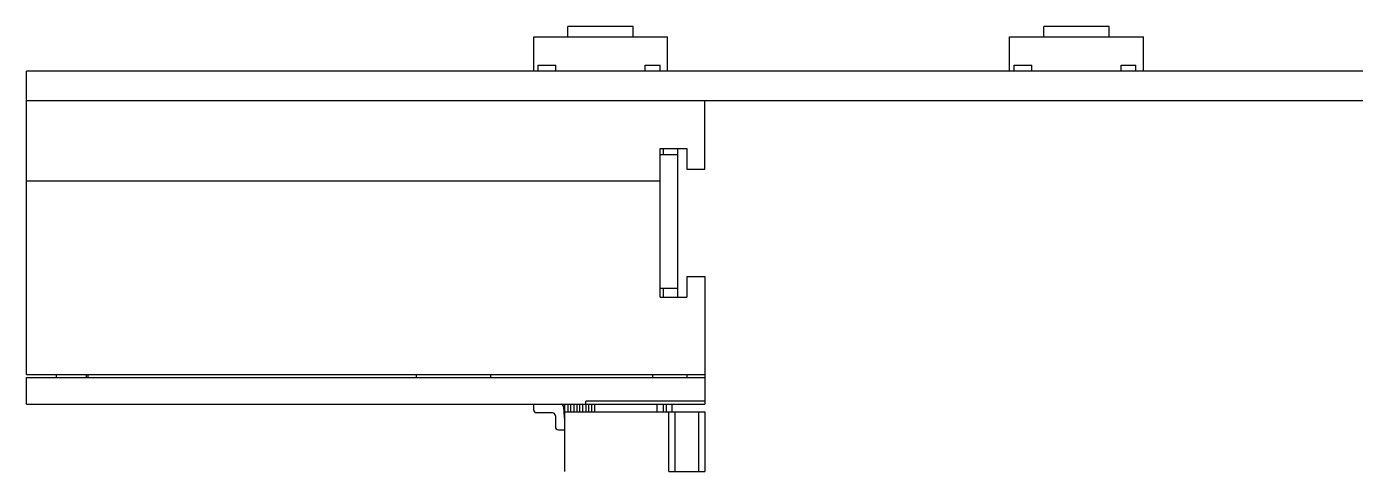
# Model space of a CAD drawing. Header units: millimetres. Extents: x 0 to 297, y 0 to 210.
# Drawn here: x 128.61 to 173.29, y 104.56 to 119.52 of the extents above; entities that cross this region are included whole.
import ezdxf

# ---------------------------------------------------------------- set-up
doc = ezdxf.new("R2010")
doc.units = ezdxf.units.MM
doc.header["$LTSCALE"] = 16.335
doc.layers.get('0').update_dxf_attribs({"linetype": 'CONTINUOUS'})

msp = doc.modelspace()

# ---------------------------------------------------------------- linework, layer by layer
at = {"color": 7, "linetype": 'Continuous'}
for p, q in [((146.809, 119.172), (146.809, 119.522)), ((149.009, 119.522), (146.809, 119.522)), ((149.009, 119.172), (149.009, 119.522)), ((162.809, 119.172), (162.809, 119.522)), ((165.009, 119.522), (162.809, 119.522)), ((165.009, 119.172), (165.009, 119.522)), ((145.659, 118.022), (145.659, 119.172)), ((145.659, 119.172), (150.159, 119.172)), ((150.159, 118.022), (150.159, 119.172)), ((161.659, 118.022), (161.659, 119.172)), ((161.659, 119.172), (166.159, 119.172)), ((166.159, 118.022), (166.159, 119.172)), ((128.609, 107.822), (128.609, 118.022)), ((212.609, 118.022), (128.609, 118.022)), ((145.809, 118.022), (145.809, 118.222)), ((145.809, 118.222), (146.409, 118.222)), ((146.409, 118.022), (146.409, 118.222)), ((149.409, 118.022), (149.409, 118.222)), ((149.409, 118.222), (149.909, 118.222)), ((149.909, 118.022), (149.909, 118.222)), ((161.809, 118.022), (161.809, 118.222)), ((161.809, 118.222), (162.409, 118.222)), ((162.409, 118.022), (162.409, 118.222)), ((165.409, 118.022), (165.409, 118.222)), ((165.409, 118.222), (165.909, 118.222)), ((165.909, 118.022), (165.909, 118.222)), ((212.609, 117.022), (128.609, 117.022)), ((151.409, 114.722), (151.409, 117.022)), ((149.909, 110.422), (149.909, 115.422)), ((149.909, 115.422), (150.809, 115.422)), ((150.009, 115.422), (150.009, 115.222)), ((150.509, 110.422), (150.509, 115.422)), ((150.809, 115.422), (150.809, 114.722)), ((149.909, 115.222), (150.509, 115.222)), ((150.809, 114.722), (151.409, 114.722)), ((149.909, 114.322), (128.609, 114.322)), ((150.809, 111.122), (150.809, 110.422)), ((150.809, 111.122), (151.409, 111.122)), ((151.409, 111.122), (151.409, 106.822)), ((149.909, 110.722), (150.509, 110.722)), ((149.909, 110.422), (150.809, 110.422)), ((150.009, 110.722), (150.009, 110.422)), ((128.609, 107.822), (151.409, 107.822)), ((128.609, 106.822), (128.609, 107.722)), ((128.609, 107.722), (151.409, 107.722)), ((129.609, 107.822), (129.609, 107.722)), ((130.609, 107.822), (130.609, 107.722)), ((130.668, 107.822), (130.668, 107.722)), ((141.709, 107.822), (141.709, 107.722)), ((144.209, 107.822), (144.209, 107.722)), ((149.659, 107.822), (149.659, 107.722)), ((150.809, 107.822), (150.809, 107.722)), ((128.609, 106.822), (151.409, 106.822)), ((145.658, 106.822), (145.658, 106.637)), ((146.708, 104.562), (146.708, 106.822)), ((146.808, 106.822), (146.808, 106.562)), ((146.908, 106.562), (146.908, 106.822)), ((147.008, 106.822), (147.008, 106.562)), ((147.108, 106.822), (147.108, 106.562)), ((147.208, 106.562), (147.208, 106.822)), ((147.308, 106.562), (147.308, 106.822)), ((147.408, 106.822), (147.408, 106.562)), ((147.409, 106.822), (147.409, 106.922)), ((151.409, 106.922), (147.409, 106.922)), ((147.508, 106.562), (147.508, 106.822)), ((147.608, 106.822), (147.608, 106.562)), ((147.708, 106.822), (147.708, 106.562)), ((149.808, 106.562), (149.808, 106.822)), ((150.008, 106.822), (150.008, 106.562)), ((150.108, 106.822), (150.108, 106.562)), ((150.308, 106.822), (150.308, 106.562)), ((146.291, 106.532), (145.755, 106.537)), ((146.388, 106.432), (146.388, 106.062)), ((146.664, 106.731), (146.682, 106.377)), ((146.708, 106.562), (150.407, 106.562)), ((150.208, 104.563), (150.208, 106.562)), ((150.408, 106.562), (150.408, 104.563)), ((150.408, 106.562), (151.409, 106.562)), ((151.209, 104.563), (151.209, 106.562)), ((151.409, 106.562), (151.409, 104.563)), ((146.488, 105.962), (146.708, 105.962)), ((150.208, 104.563), (151.409, 104.563))]:
    msp.add_line(p, q, dxfattribs=at)
for centre, start, end in [((146.564, 106.725), 3, 77.5948), ((145.758, 106.637), 180, 268.2483), ((146.288, 106.432), 360, 88.2483), ((146.782, 106.382), 183, 222.3567), ((146.488, 106.062), 180, 270)]:
    msp.add_arc(centre, 0.1, start, end, dxfattribs=at)

doc.saveas('drawing.dxf')
